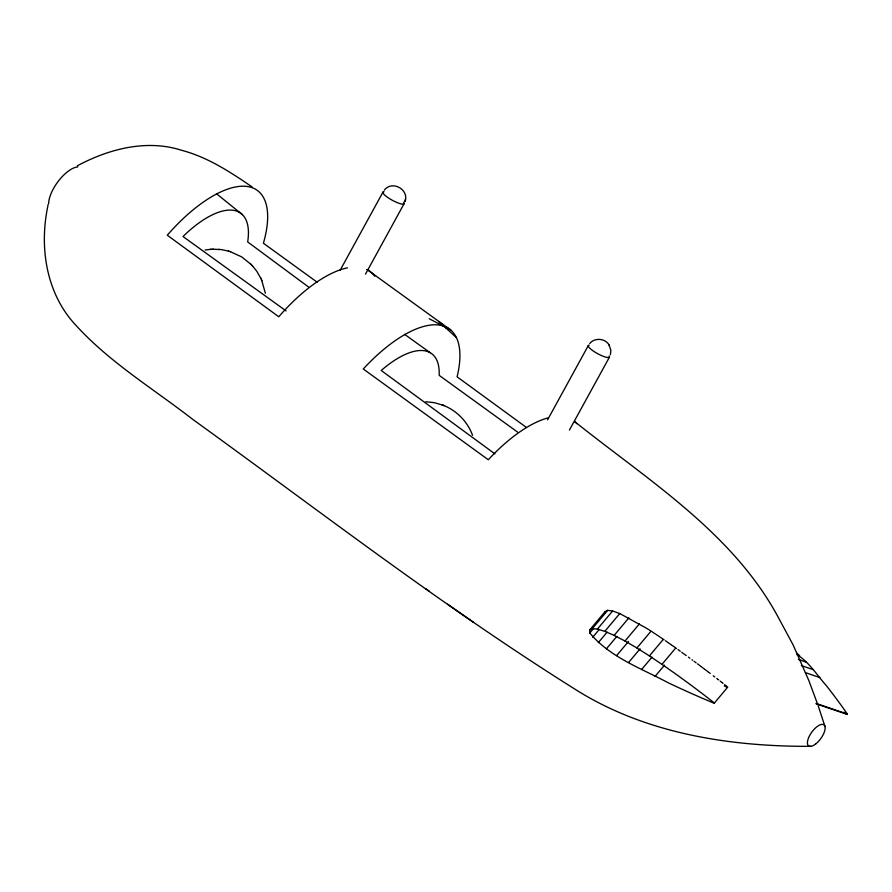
<?xml version="1.0" encoding="UTF-8"?>
<svg xmlns="http://www.w3.org/2000/svg" width="892" height="892" viewBox="0 0 892 892"><rect width="100%" height="100%" fill="white"/><g stroke="black" fill="none" stroke-linecap="round" stroke-linejoin="round"><path stroke-width="1.34" d="M48.023 204.625L47.711 206.799C39.203 247.653 46.339 293.78 75.642 325C109.471 362.33 153.134 388.566 192.594 419.273C318.857 510.425 442.332 605.98 574.37 688.791C644.303 733.447 729.221 746.671 810.795 746.336M404.946 201.67C409.64 189.639 392.079 179.872 384.307 190.163M405.057 201.146L405.503 198.905M610.418 354.67L610.864 350.143L609.013 344.925M340.12 270.298L382.947 192.148M365.497 274.112L404.098 203.71M547.577 419.842L588.352 345.494M569.442 430.033L609.403 357.213M727.772 687.063L714.213 703.286L701.424 697.845A1085.33 1056.195 40.1 0 1 668.376 682.859C641.303 668.342 609.771 657.259 589.79 632.963L589.679 629.997L605.088 611.667L607.642 610.362L612.614 610.998L619.784 613.551L645.986 627.946M589.679 629.997L592.288 628.626L607.642 610.362M589.79 632.963L593.202 628.905M592.288 628.626L597.406 629.083L612.614 610.998M592.723 637.234L598.978 629.785M597.406 629.083L604.809 631.358L619.784 613.551M598.342 642.608L607.151 632.127M604.809 631.358L614.142 635.394L628.849 617.9M606.448 648.796L616.818 636.453M614.142 635.394L625.002 641.025L639.43 623.854M616.662 655.531L628.548 641.404M625.002 641.025L636.91 647.982L651.104 631.112L651.862 631.625M628.559 662.533L640.077 648.83M636.91 647.982L649.398 655.91L663.38 639.285L664.161 639.843M641.549 669.569L652.03 657.103M649.398 655.91L661.964 664.362L675.757 647.949L676.515 648.495M655.04 676.415L664.529 665.131M589.712 343.52C594.752 337.243 605.635 338.28 609.359 345.405M77.403 165.778C108.724 148.942 146.723 139.029 181.567 150.28C207.535 157.103 230.348 172.011 252.246 187.052M205.149 250.028L210.958 249.292M212.697 249.202L221.617 249.626L228.943 251.198M210.367 249.325L213.244 249.169M425.807 401.723L434.504 402.705L443.045 405.224M218.886 249.325L219.488 249.392M230.069 251.544L241.81 256.952L251.265 264.589M228.352 251.02L230.571 251.7M797.047 654.739C809.055 661.976 816.961 675.155 826.304 685.591A1085.33 687.197 -71.2 0 1 841.691 706.007L847.4 714.091L816.258 703.476M798.452 659.478L806.257 662.143M801.328 665.588L813.058 669.591M805.398 672.635L819.826 677.552M816.08 703.788L847.222 714.403L843.821 712.162M443.246 405.303C456.704 410.498 467.642 421.749 472.537 435.307M441.897 404.778L444.205 405.682M727.415 687.297L724.237 685.948M429.23 318.734L450.75 330.062L367.147 269.596M646.722 628.403L648.908 629.752M649.644 630.209L650.368 630.666M657.995 635.717L659.534 636.743M660.303 637.256L661.072 637.758M661.842 638.271L662.611 638.784M654.159 633.164L652.632 632.138M654.929 633.666L655.698 634.179M656.467 634.691L657.226 635.204M674.475 647.057L675.121 647.503M668.041 642.552L668.677 643.009M669.323 643.455L671.252 644.804M671.899 645.251L673.828 646.6M665.465 640.757L667.394 642.106M661.964 664.362L674.118 672.869A1085.33 1056.195 40.1 0 1 703.375 694.444L714.392 702.974M425.584 588.631L429.409 591.307M447.594 604.196L473.462 622.315M216.5 193.742L242.379 214.626M404.522 334.31L430.223 352.708M684.755 654.472L686.26 655.553M517.55 432.074L439.154 375.331A81.975 34.877 -53.9 0 0 381.218 370.492L494.893 453.85M678.009 649.577L680.262 651.216M681.756 652.297L682.514 652.844M683.261 653.379L684.008 653.925M317.173 282.207L263.396 243.237A111.221 47.321 -53.9 0 0 245.646 186.305A111.221 47.321 -53.9 0 0 167.283 235.209L278.761 316.76A112.158 47.711 -53.9 0 1 347.49 267.845M525.912 427.067L457.094 376.825A112.347 47.8 -53.9 0 0 437.682 324.889A112.347 47.8 -53.9 0 0 363.278 368.987L488.303 459.748A111.366 47.376 -53.9 0 1 548.424 417.802M308.543 287.001L247.675 241.933A83.023 35.323 -53.9 0 0 183.005 236.525L286.098 310.929M695.414 662.31L696.117 662.823M697.511 663.86L698.202 664.373M689.851 658.184L688.457 657.148M691.936 659.734L692.638 660.247M694.021 661.284L694.723 661.797M703.186 668.13L701.346 666.748M703.799 668.599L704.412 669.056M705.026 669.524L706.877 670.907M707.49 671.375L708.103 671.832M574.604 421.526C647.581 479.963 732.209 532.223 777.924 616.695L793.122 644.938L808.821 680.507L817.83 704.803M698.904 664.886L699.518 665.354M700.131 665.811L700.744 666.279M714.771 676.95L713.254 675.779M708.716 672.3L710.222 673.46M720.178 681.12L722.063 682.581M722.431 682.871L723.044 683.35M716.789 678.489L717.547 679.08M717.926 679.369L718.673 679.96M724.661 684.621L725.597 685.346M725.82 685.535L726.523 686.071M796.567 653L799.645 655.62M445.744 327.687L438.719 321.432L456.436 337.655M252.213 265.593L256.695 271.146L260.943 278.516M250.897 264.199L252.637 266.028M261.668 280.121L265.348 293.223M260.709 278.003L261.902 280.657M818.254 706.018L825.022 726.601M605.088 611.667L605.122 613.183M403.652 202.216A12.053 2.631 28.7 0 1 392.67 200.466A12.053 2.631 28.7 0 1 384.039 191.691M609.191 355.93A12.053 2.631 28.7 0 1 597.896 353.812A12.053 2.631 28.7 0 1 589.211 345.126M575.095 421.949A111.366 47.376 -53.9 0 1 576.767 423.667M366.891 269.473A112.158 47.711 -53.9 0 1 374.718 276.275M48.636 203.71A26.024 11.072 -53.9 0 1 58.928 180.429A26.024 11.072 -53.9 0 1 77.805 166.904M816.046 743.672A13.012 5.53 -53.9 0 0 824.096 724.951A13.012 5.53 -53.9 0 0 808.732 737.439A13.012 5.53 -53.9 0 0 816.046 743.672"/></g></svg>
